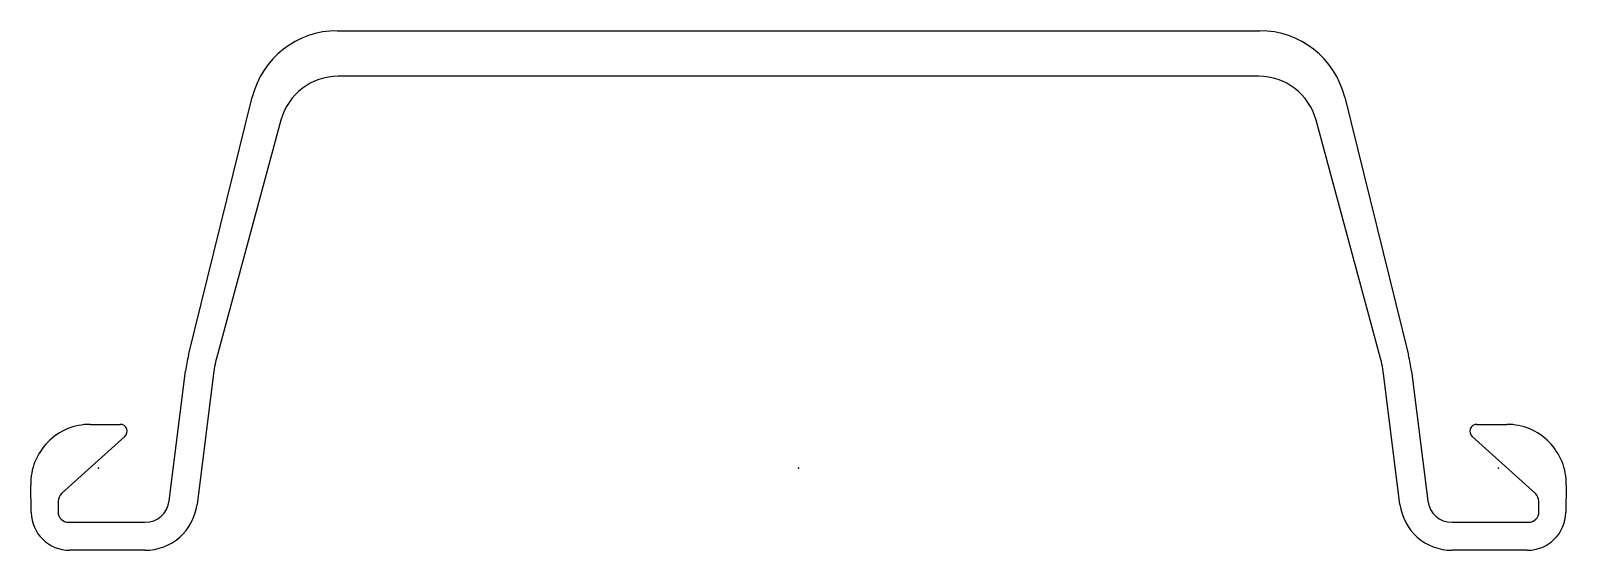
# Model space of a CAD drawing. Extents: x -19 to 419, y -24 to 125.
import ezdxf

# ---------------------------------------------------------------- set-up
doc = ezdxf.new("R2010")
doc.units = 0
doc.header["$MEASUREMENT"] = 0
doc.layers.get('0').update_dxf_attribs({"color": 5, "linetype": 'CONTINUOUS'})

msp = doc.modelspace()

# ---------------------------------------------------------------- linework, layer by layer
at = {"linetype": 'Continuous'}
for p, q in [((68.24932, 125), (331.75067, 125)), ((331.45166, 112), (68.54834, 112)), ((25.74781, 32.29539), (43.98081, 106.00327)), ((356.0192, 106.00327), (374.2522, 32.29539)), ((52.13618, 99.43182), (33.84732, 31.70344)), ((366.15268, 31.70344), (347.86383, 99.43182)), ((20.25676, -9.36862), (24.88658, 27.6537)), ((375.1134, 27.6537), (379.74326, -9.36862)), ((32.77363, 26.24167), (28.19378, -10.36227)), ((371.80621, -10.36227), (367.22638, 26.24167)), ((7.56914, 9.01386), (-10.50765, -7.26628)), ((-2.32506, 12.5), (6.23071, 12.5)), ((410.50766, -7.26628), (392.43085, 9.01386)), ((393.76929, 12.5), (402.32507, 12.5)), ((-19.18639, -12.68963), (-19.32253, -4.79306)), ((419.32254, -4.79306), (419.18637, -12.68963)), ((-11.5, -9.49548), (-11.5, -12.5)), ((411.5, -12.5), (411.5, -9.49548)), ((-8.5, -15.5), (13.31086, -15.5)), ((386.68915, -15.5), (408.5, -15.5)), ((13.30983, -23.5), (-8.18802, -23.5)), ((408.18802, -23.5), (386.69016, -23.5))]:
    msp.add_line(p, q, dxfattribs=at)
for centre, radius, start, end in [((68.24932, 100), 25, 90, 166.10575), ((331.75067, 100), 25, 13.89424, 90), ((68.54834, 95), 17, 90, 164.88869), ((331.45166, 95), 17, 15.1113, 90), ((64.57743, 22.69016), 40, 166.10575, 172.87188), ((72.46416, 21.27563), 40, 164.88869, 172.86827), ((327.53583, 21.27563), 40, 7.13173, 15.11131), ((335.42258, 22.69016), 40, 7.12812, 13.89425), ((-2.32506, -4.5), 17, 90, 180.98776), ((6.23071, 10.5), 2, 312.00652, 90), ((393.76929, 10.5), 2, 90, 227.99328), ((402.32507, -4.5), 17, 359.01224, 90), ((-8.5, -9.49548), 3, 132.00652, 180), ((408.5, -9.49548), 3, 0, 47.99328), ((-8.18802, -12.5), 11, 180.98776, 270), ((-8.5, -12.5), 3, 180, 270), ((13.30983, -8.5), 15, 270, 352.86827), ((13.31086, -8.5), 7, 270, 352.87188), ((386.69016, -8.5), 15, 187.13174, 270), ((386.68915, -8.5), 7, 187.12812, 270), ((408.18802, -12.5), 11, 270, 359.01224), ((408.5, -12.5), 3, 270, 0)]:
    msp.add_arc(centre, radius, start, end, dxfattribs=at)
for p in [(0, 0), (200, 0), (400, 0)]:
    msp.add_point(p, dxfattribs=at)

doc.saveas('drawing.dxf')
